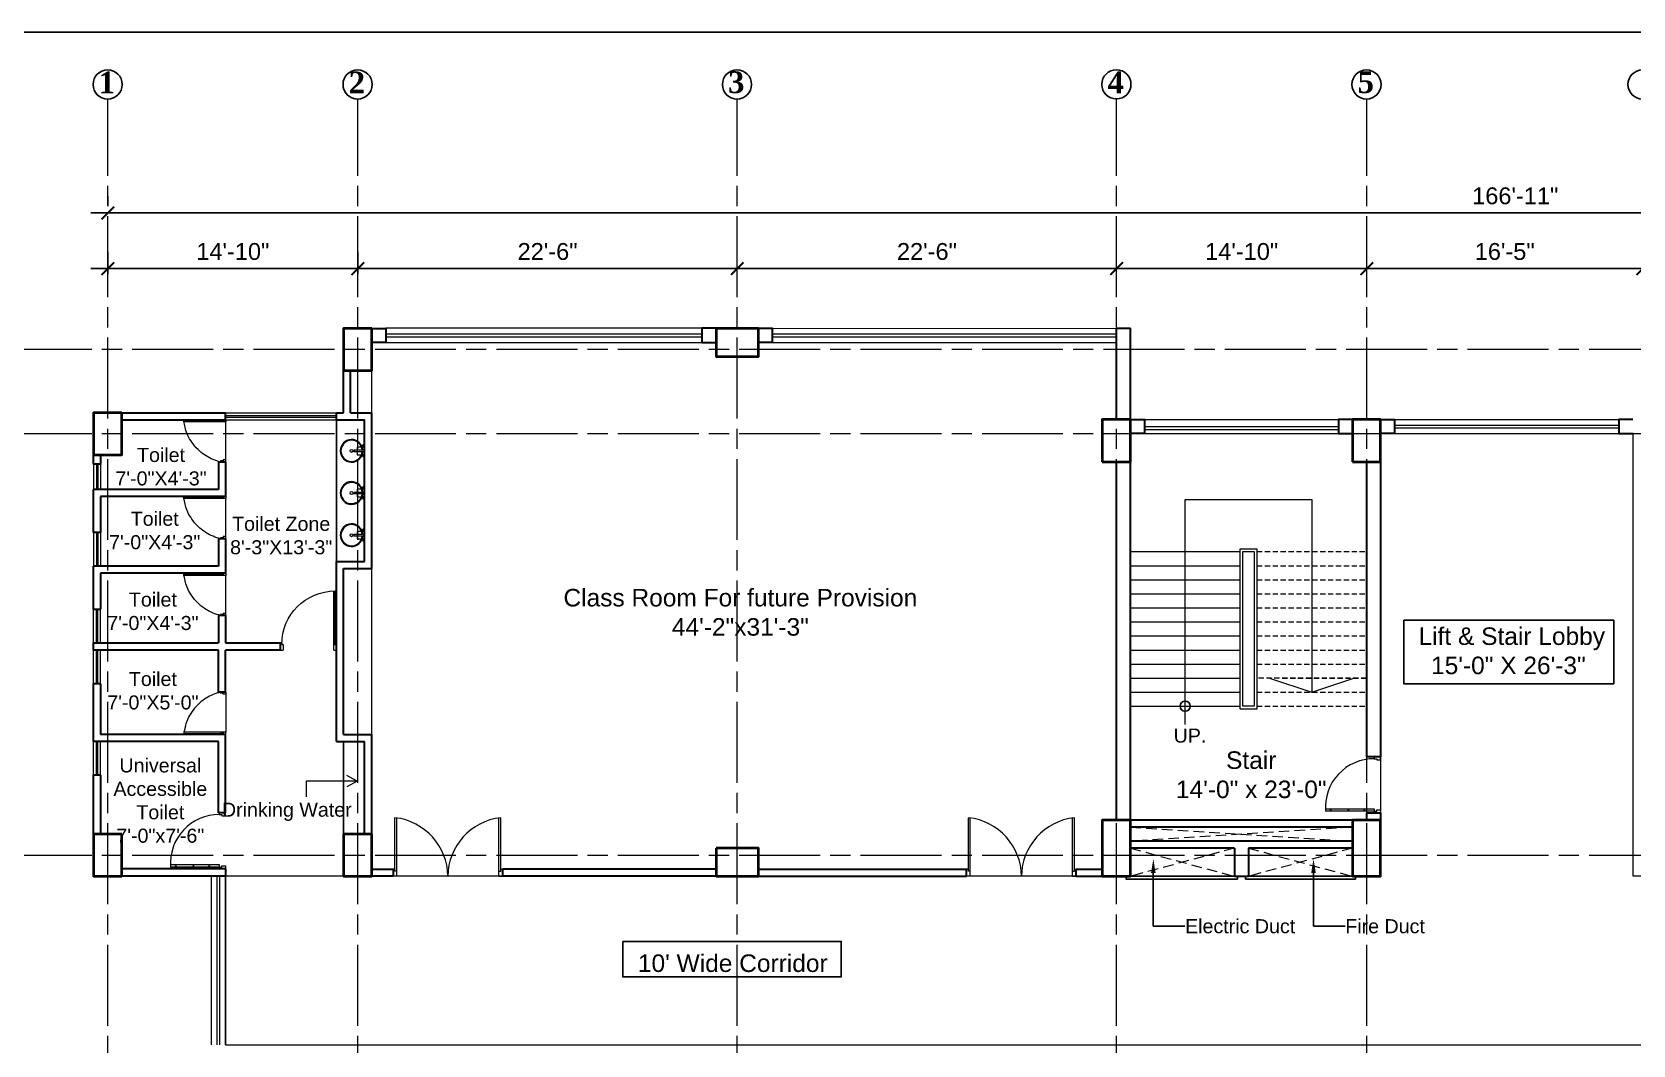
# Model space of a CAD drawing. Header units: inches. Extents: x -12 to 20935469, y -1604 to 24729220.
# Drawn here: x 20855962 to 20857101, y 24704320 to 24705041 of the extents above; entities that cross this region are included whole.
import ezdxf
from ezdxf import colors
from ezdxf.entities.mleader import LeaderData, LeaderLine
from ezdxf.math import Vec2, Vec3

# ---------------------------------------------------------------- set-up
doc = ezdxf.new("R2010")
doc.units = ezdxf.units.IN
doc.header["$LTSCALE"] = 0.03
doc.header["$MEASUREMENT"] = 0
doc.header["$PDMODE"] = 32
doc.header["$PDSIZE"] = 15
doc.linetypes.add('ACAD_ISO08W100', pattern=[36, 24, -3, 6, -3])
doc.linetypes.add('DASHED2', pattern=[0.375, 0.25, -0.125])
for name, color, linetype, lineweight in [('column', 1, 'Continuous', 40), ('Dim Line', 252, 'Continuous', 13), ('Door', 7, 'Continuous', 18), ('Dot', 253, 'Continuous', 0), ('Gas', 21, 'Continuous', 5), ('Glass Line', 252, 'Continuous', 9), ('Grid Line', 252, 'Continuous', 18), ('Hatch', 253, 'Continuous', 15), ('Main Wall', 7, 'Continuous', 30), ('RAIL', 23, 'Continuous', 13), ('STAIR', 46, 'Continuous', 15), ('TOILET FIXTURE', 142, 'Continuous', 5), ('wind.', 150, 'Continuous', 20)]:
    doc.layers.add(name, color=color, linetype=linetype, lineweight=lineweight)
doc.layers.add('TEXT', color=7, linetype='Continuous')
doc.styles.add('2', font='swisscl.ttf')
doc.styles.add('RomanS', font='arial.ttf', dxfattribs={"height": 12})
doc.styles.get("Standard").update_dxf_attribs({"font": 'timesbd.ttf'})
doc.dimstyles.new('Aec_Arch_I', dxfattribs={"dimscale": 96, "dimtxt": 12, "dimasz": 0.09375, "dimexe": 0.125, "dimexo": 0.125, "dimgap": 0.0625, "dimtad": 1, "dimdec": 0, "dimzin": 3, "dimdsep": 46, "dimlunit": 4, "dimtxsty": 'RomanS', "dimblk1": 'ARCHTICK', "dimblk2": 'ARCHTICK', "dimsah": 1, "dimcen": 0.09375, "dimdle": 0.125, "dimadec": 0, "dimazin": 0, "dimtfac": 0.75, "dimtdec": 0, "dimtmove": 2, "dimatfit": 3, "dimldrblk": 'ARCHTICK', "dimfxl": 1, "dimfrac": 1, "dimtolj": 1, "dimtzin": 0, "dimarcsym": 0})

# ---------------------------------------------------------------- blocks, each defined once
blk = doc.blocks.new('_ArchTick')
at = {"color": 0, "linetype": 'ByBlock', "lineweight": 35, "const_width": 0.15}
blk.add_lwpolyline([(-0.5, -0.5), (0.5, 0.5)], dxfattribs=at)
blk = doc.blocks.new('*D14')
at = {"layer": 'Defpoints', "color": 0, "transparency": 16777216}
for p in [(20831126.3, 24724578.2), (20830948.3, 24724562.3), (20831126.3, 24724562.3)]:
    blk.add_point(p, dxfattribs=at)
at = {"layer": 'Dim Line', "color": 0, "lineweight": -2, "transparency": 16777216}
for p, q in [((20830948.3, 24724574.3), (20830948.3, 24724590.2)), ((20831126.3, 24724574.3), (20831126.3, 24724590.2)), ((20830936.3, 24724578.2), (20831138.3, 24724578.2))]:
    blk.add_line(p, q, dxfattribs=at)
at = {"layer": 'Dim Line', "color": 0, "lineweight": -2, "transparency": 16777216, "xscale": 9, "yscale": 9, "zscale": 9, "rotation": 180}
blk.add_blockref('_ArchTick', (20830948.3, 24724578.2), dxfattribs=at)
at = {"layer": 'Dim Line', "color": 0, "lineweight": -2, "transparency": 16777216, "xscale": 9, "yscale": 9, "zscale": 9}
blk.add_blockref('_ArchTick', (20831126.3, 24724578.2), dxfattribs=at)
at = {"layer": 'Dim Line', "color": 0, "transparency": 16777216, "insert": (20831037.3, 24724590.3), "char_height": 12, "attachment_point": 5, "style": 'RomanS'}
blk.add_mtext('\\A1;14\'-10"', dxfattribs=at)
blk = doc.blocks.new('*D7')
at = {"layer": 'Defpoints', "color": 0, "transparency": 16777216}
for p in [(20831396.3, 24724578.2), (20831396.3, 24724578.2), (20831126.3, 24724562.3)]:
    blk.add_point(p, dxfattribs=at)
at = {"layer": 'Dim Line', "color": 0, "lineweight": -2, "transparency": 16777216}
for p, q in [((20831126.3, 24724574.3), (20831126.3, 24724590.2)), ((20831114.3, 24724578.2), (20831408.3, 24724578.2))]:
    blk.add_line(p, q, dxfattribs=at)
at = {"layer": 'Dim Line', "color": 0, "lineweight": -2, "transparency": 16777216, "xscale": 9, "yscale": 9, "zscale": 9, "rotation": 180}
blk.add_blockref('_ArchTick', (20831126.3, 24724578.2), dxfattribs=at)
at = {"layer": 'Dim Line', "color": 0, "lineweight": -2, "transparency": 16777216, "xscale": 9, "yscale": 9, "zscale": 9}
blk.add_blockref('_ArchTick', (20831396.3, 24724578.2), dxfattribs=at)
at = {"layer": 'Dim Line', "color": 0, "transparency": 16777216, "insert": (20831261.3, 24724590.3), "char_height": 12, "attachment_point": 5, "style": 'RomanS'}
blk.add_mtext('\\A1;22\'-6"', dxfattribs=at)
blk = doc.blocks.new('*D8')
at = {"layer": 'Defpoints', "color": 0, "transparency": 16777216}
for p in [(20831396.3, 24724578.2), (20831666.3, 24724578.2), (20831666.3, 24724578.2)]:
    blk.add_point(p, dxfattribs=at)
at = {"layer": 'Dim Line', "color": 0, "lineweight": -2, "transparency": 16777216}
blk.add_line((20831384.3, 24724578.2), (20831678.3, 24724578.2), dxfattribs=at)
at = {"layer": 'Dim Line', "color": 0, "lineweight": -2, "transparency": 16777216, "xscale": 9, "yscale": 9, "zscale": 9, "rotation": 180}
blk.add_blockref('_ArchTick', (20831396.3, 24724578.2), dxfattribs=at)
at = {"layer": 'Dim Line', "color": 0, "lineweight": -2, "transparency": 16777216, "xscale": 9, "yscale": 9, "zscale": 9}
blk.add_blockref('_ArchTick', (20831666.3, 24724578.2), dxfattribs=at)
at = {"layer": 'Dim Line', "color": 0, "transparency": 16777216, "insert": (20831531.3, 24724590.3), "char_height": 12, "attachment_point": 5, "style": 'RomanS'}
blk.add_mtext('\\A1;22\'-6"', dxfattribs=at)
blk = doc.blocks.new('*D9')
at = {"layer": 'Defpoints', "color": 0, "transparency": 16777216}
for p in [(20831666.3, 24724578.2), (20831844.3, 24724578.2), (20831844.3, 24724578.2)]:
    blk.add_point(p, dxfattribs=at)
at = {"layer": 'Dim Line', "color": 0, "lineweight": -2, "transparency": 16777216}
blk.add_line((20831654.3, 24724578.2), (20831856.3, 24724578.2), dxfattribs=at)
at = {"layer": 'Dim Line', "color": 0, "lineweight": -2, "transparency": 16777216, "xscale": 9, "yscale": 9, "zscale": 9, "rotation": 180}
blk.add_blockref('_ArchTick', (20831666.3, 24724578.2), dxfattribs=at)
at = {"layer": 'Dim Line', "color": 0, "lineweight": -2, "transparency": 16777216, "xscale": 9, "yscale": 9, "zscale": 9}
blk.add_blockref('_ArchTick', (20831844.3, 24724578.2), dxfattribs=at)
at = {"layer": 'Dim Line', "color": 0, "transparency": 16777216, "insert": (20831755.3, 24724590.3), "char_height": 12, "attachment_point": 5, "style": 'RomanS'}
blk.add_mtext('\\A1;14\'-10"', dxfattribs=at)
blk = doc.blocks.new('*D21')
at = {"layer": 'Defpoints', "color": 0, "transparency": 16777216}
for p in [(20831844.3, 24724578.2), (20832040.8, 24724578.2), (20832040.8, 24724578.2)]:
    blk.add_point(p, dxfattribs=at)
at = {"layer": 'Dim Line', "color": 0, "lineweight": -2, "transparency": 16777216}
for p, q in [((20831832.3, 24724578.2), (20832052.8, 24724578.2)), ((20831844.3, 24724566.2), (20831844.3, 24724566.2)), ((20832040.8, 24724566.2), (20832040.8, 24724566.2))]:
    blk.add_line(p, q, dxfattribs=at)
at = {"layer": 'Dim Line', "color": 0, "lineweight": -2, "transparency": 16777216, "xscale": 9, "yscale": 9, "zscale": 9, "rotation": 180}
blk.add_blockref('_ArchTick', (20831844.3, 24724578.2), dxfattribs=at)
at = {"layer": 'Dim Line', "color": 0, "lineweight": -2, "transparency": 16777216, "xscale": 9, "yscale": 9, "zscale": 9}
blk.add_blockref('_ArchTick', (20832040.8, 24724578.2), dxfattribs=at)
at = {"layer": 'Dim Line', "color": 0, "transparency": 16777216, "insert": (20831942.5, 24724590.3), "char_height": 12, "attachment_point": 5, "style": 'RomanS'}
blk.add_mtext('\\A1;16\'-5"', dxfattribs=at)
blk = doc.blocks.new('*D22')
at = {"layer": 'Defpoints', "color": 0, "transparency": 16777216}
for p in [(20832040.8, 24724578.2), (20832166.8, 24724578.2), (20832166.8, 24724578.2)]:
    blk.add_point(p, dxfattribs=at)
at = {"layer": 'Dim Line', "color": 0, "lineweight": -2, "transparency": 16777216}
for p, q in [((20832028.8, 24724578.2), (20832178.8, 24724578.2)), ((20832040.8, 24724566.2), (20832040.8, 24724566.2)), ((20832166.8, 24724566.2), (20832166.8, 24724566.2))]:
    blk.add_line(p, q, dxfattribs=at)
at = {"layer": 'Dim Line', "color": 0, "lineweight": -2, "transparency": 16777216, "xscale": 9, "yscale": 9, "zscale": 9, "rotation": 180}
blk.add_blockref('_ArchTick', (20832040.8, 24724578.2), dxfattribs=at)
at = {"layer": 'Dim Line', "color": 0, "lineweight": -2, "transparency": 16777216, "xscale": 9, "yscale": 9, "zscale": 9}
blk.add_blockref('_ArchTick', (20832166.8, 24724578.2), dxfattribs=at)
at = {"layer": 'Dim Line', "color": 0, "transparency": 16777216, "insert": (20832103.8, 24724590.3), "char_height": 12, "attachment_point": 5, "style": 'RomanS'}
blk.add_mtext('\\A1;10\'-6"', dxfattribs=at)
blk = doc.blocks.new('*D13')
at = {"layer": 'Defpoints', "color": 0, "transparency": 16777216}
for p in [(20832951.8, 24724617.8), (20830948.3, 24724610.7), (20832951.8, 24724610.7)]:
    blk.add_point(p, dxfattribs=at)
at = {"layer": 'Dim Line', "color": 0, "lineweight": -2, "transparency": 16777216}
for p, q in [((20830948.3, 24724622.7), (20830948.3, 24724629.8)), ((20832951.8, 24724622.7), (20832951.8, 24724629.8)), ((20830936.3, 24724617.8), (20832963.8, 24724617.8))]:
    blk.add_line(p, q, dxfattribs=at)
at = {"layer": 'Dim Line', "color": 0, "lineweight": -2, "transparency": 16777216, "xscale": 9, "yscale": 9, "zscale": 9, "rotation": 180}
blk.add_blockref('_ArchTick', (20830948.3, 24724617.8), dxfattribs=at)
at = {"layer": 'Dim Line', "color": 0, "lineweight": -2, "transparency": 16777216, "xscale": 9, "yscale": 9, "zscale": 9}
blk.add_blockref('_ArchTick', (20832951.8, 24724617.8), dxfattribs=at)
at = {"layer": 'Dim Line', "color": 0, "transparency": 16777216, "insert": (20831950, 24724629.9), "char_height": 12, "attachment_point": 5, "style": 'RomanS'}
blk.add_mtext('\\A1;166\'-11"', dxfattribs=at)
blk = doc.blocks.new('Door_45')
at = {"layer": 'Door'}
for p, q in [((1.5, 5), (1.5, 44)), ((1.5, 40), (2.2, 40)), ((2.2, 40), (2.2, 39.5)), ((2.2, 39.5), (2.7, 39.5)), ((2.7, 39.5), (2.7, 40)), ((2.7, 40), (3.5, 40)), ((3.5, 44), (3.5, 5)), ((1.5, 25.8), (2.2, 25.8)), ((2.2, 25.8), (2.2, 25.3)), ((2.7, 25.8), (3.5, 25.8)), ((2.7, 25.3), (2.7, 25.8)), ((2.2, 25.3), (2.7, 25.3)), ((2.2, 12.6), (2.2, 13.1)), ((2.2, 13.1), (2.7, 13.1)), ((2.7, 13.1), (2.7, 12.6)), ((0, 0), (0, 5)), ((0, 5), (1.5, 5)), ((1.5, 12.6), (2.2, 12.6)), ((3.5, 5), (1.5, 5)), ((1.5, 5), (1.5, 3)), ((1.5, 3), (2.5, 3)), ((2.5, 3), (2.5, 0)), ((2.7, 12.6), (3.5, 12.6)), ((42.5, 3), (42.5, 0)), ((43.5, 3), (42.5, 3)), ((45, 5), (43.5, 5)), ((43.5, 5), (43.5, 3)), ((45, 0), (45, 5)), ((2.5, 0), (0, 0)), ((42.5, 0), (45, 0))]:
    blk.add_line(p, q, dxfattribs=at)
blk.add_arc((4.7, 5.3), 38.8, 359.6233, 94.6685, dxfattribs=at)
blk = doc.blocks.new('sssss-flat-876')
at = {"layer": 'Door', "linetype": 'Continuous', "ltscale": 3}
blk.add_line((3666.5, 84027.2), (3666.5, 84055.7), dxfattribs=at)
at = {"layer": 'Door', "linetype": 'Continuous', "ltscale": 3, "extrusion": (-7.21527e-09, -3.35624e-18, 1), "elevation": 0}
for points in [[(3666.5, 84057.2), (3666.5, 84055.7), (3668.4, 84055.7), (3668.4, 84056.5), (3670.2, 84056.5), (3670.2, 84057.2)], [(3668.4, 84055.7), (3696.2, 84055.7), (3696.2, 84056.5), (3668.4, 84056.5)]]:
    blk.add_lwpolyline(points, close=True, dxfattribs=at)
at = {"layer": 'Door', "linetype": 'Continuous', "ltscale": 3, "flags": 128}
blk.add_lwpolyline([(3670.2, 84027.2, 0.04096), (3675.5, 84028.9, 0.082496), (3684.9, 84034.8, 0.052187), (3689.7, 84040, 0.043988), (3692.9, 84045, 0.036571), (3694.8, 84049.6, 0.034751), (3695.9, 84054.2, 0.011435), (3696.2, 84055.7)], format="xyb", dxfattribs=at)
at = {"layer": 'Door', "linetype": 'Continuous', "ltscale": 3}
blk.add_lwpolyline([(3666.5, 84027.2), (3666.5, 84028.7), (3668.4, 84028.7), (3668.4, 84027.9), (3670.2, 84027.9), (3670.2, 84027.2)], close=True, dxfattribs=at)
blk = doc.blocks.new('7-flat-72')
at = {"layer": 'Glass Line', "color": 8, "ltscale": 20}
for p, q in [((-64478.7, 376960.5), (-64480.3, 376960.5)), ((-64480.3, 376959.5), (-64480.3, 376960.5)), ((-64480.3, 376959.5), (-64480.3, 376960.5)), ((-64480.1, 376959.5), (-64480.1, 376960.5)), ((-64479.9, 376959.5), (-64479.9, 376960.5)), ((-64479.5, 376959.5), (-64479.5, 376960.5)), ((-64479.1, 376959.5), (-64479.1, 376960.5)), ((-64478.9, 376959.5), (-64478.9, 376960.5)), ((-64478.8, 376959.5), (-64478.8, 376960.5)), ((-64478.7, 376959.5), (-64478.7, 376960.5)), ((-64476.6, 376959.4), (-64476.6, 376966.6)), ((-64475.5, 376966.6), (-64476.6, 376966.6)), ((-64475.5, 376959.4), (-64475.5, 376966.6)), ((-64473.3, 376960.5), (-64471.7, 376960.5)), ((-64473.3, 376959.5), (-64473.3, 376960.5)), ((-64473.3, 376959.5), (-64473.3, 376960.5)), ((-64473.1, 376959.5), (-64473.1, 376960.5)), ((-64472.9, 376959.5), (-64472.9, 376960.5)), ((-64472.5, 376959.5), (-64472.5, 376960.5)), ((-64472.1, 376959.5), (-64472.1, 376960.5)), ((-64471.9, 376959.5), (-64471.9, 376960.5)), ((-64471.8, 376959.5), (-64471.8, 376960.5)), ((-64471.7, 376959.5), (-64471.7, 376960.5)), ((-64478.7, 376959.5), (-64480.3, 376959.5)), ((-64480.3, 376959.1), (-64480.3, 376959.4)), ((-64478.7, 376959.4), (-64480.3, 376959.4)), ((-64478.7, 376959.1), (-64480.3, 376959.1)), ((-64480.2, 376959.4), (-64480.2, 376959.5)), ((-64478.9, 376959.4), (-64478.9, 376959.5)), ((-64478.7, 376959.1), (-64478.7, 376959.4)), ((-64475.1, 376959.4), (-64476.9, 376959.4)), ((-64476.9, 376959.1), (-64476.9, 376959.4)), ((-64475.1, 376959.1), (-64476.9, 376959.1)), ((-64475.1, 376959.1), (-64475.1, 376959.4)), ((-64473.3, 376959.5), (-64471.7, 376959.5)), ((-64473.3, 376959.1), (-64473.3, 376959.4)), ((-64473.3, 376959.4), (-64471.7, 376959.4)), ((-64473.3, 376959.1), (-64471.7, 376959.1)), ((-64473.1, 376959.4), (-64473.1, 376959.5)), ((-64471.9, 376959.4), (-64471.9, 376959.5)), ((-64471.7, 376959.1), (-64471.7, 376959.4))]:
    blk.add_line(p, q, dxfattribs=at)
blk.add_circle((-64476, 376968.4, 0), 1.08, dxfattribs=at)
for radius, start, end in [(8.1, 273.8334, 266.1883), (7.55, 274.115, 265.9068)]:
    blk.add_arc((-64476, 376968.4, 0), radius, start, end, dxfattribs=at)
blk = doc.blocks.new('SFSFSFS-flat-72')
at = {"layer": 'TOILET FIXTURE', "ltscale": 0.2}
blk.add_lwpolyline([(-3918.5, -3608.1), (-3918.5, -3602.7), (-3923.9, -3602.7), (-3923.9, -3608.1)], close=True, dxfattribs=at)
at = {"layer": 'TOILET FIXTURE', "ltscale": 20}
blk.add_blockref('7-flat-72', (60554.8, -380567.2), dxfattribs=at)
blk = doc.blocks.new('$D40')
at = {"layer": 'Door'}
for p, q in [((1, 4), (1, 42)), ((2, 0), (2, 42)), ((1, 5), (0, 5)), ((2, 0), (0, 0)), ((2, 4), (1, 4)), ((39, 4), (38, 4)), ((38, 4), (38, 0)), ((40, 0), (38, 0)), ((40, 5), (39, 5)), ((39, 5), (39, 4))]:
    blk.add_line(p, q, dxfattribs=at)
blk.add_arc((1, 4), 38, 0, 90, dxfattribs=at)
blk = doc.blocks.new('fff')
at = {"layer": 'Grid Line', "color": 252, "linetype": 'ACAD_ISO08W100', "lineweight": 9, "ltscale": 80, "true_color": 0x939598}
for p, q in [((20830948.3, 24723521.1), (20830948.3, 24724698.8)), ((20831126.3, 24723521.1), (20831126.3, 24724698.8)), ((20831396.3, 24723521.1), (20831396.3, 24724698.8)), ((20831666.3, 24723521.1), (20831666.3, 24724698.8)), ((20831844.3, 24723521.1), (20831844.3, 24724698.8)), ((20833096.9, 24724520.6), (20830726.1, 24724520.6)), ((20833096.9, 24724460.6), (20830726.1, 24724460.6)), ((20833096.9, 24724160.7), (20830726.1, 24724160.7))]:
    blk.add_line(p, q, dxfattribs=at)
at = {"layer": 'Dim Line'}
for base, p1, p2, picture, middle in [((20832951.7523, 24724617.8128), (20830948.3088, 24724610.7482), (20832951.7523, 24724610.7482), '*D13', (20831950.0306, 24724629.9397)), ((20831126.3, 24724578.2), (20830948.3, 24724562.3), (20831126.3, 24724562.3), '*D14', (20831037.3, 24724590.3)), ((20831396.3, 24724578.2), (20831126.3, 24724562.3), (20831396.3, 24724578.2), '*D7', (20831261.3, 24724590.3)), ((20831666.3, 24724578.2), (20831396.3, 24724578.2), (20831666.3, 24724578.2), '*D8', (20831531.3, 24724590.3)), ((20831844.3, 24724578.2), (20831666.3, 24724578.2), (20831844.3, 24724578.2), '*D9', (20831755.3, 24724590.3)), ((20832040.7792, 24724578.1666), (20831844.25, 24724578.1666), (20832040.7792, 24724578.1666), '*D21', (20831942.5146, 24724590.2934)), ((20832166.8, 24724578.2), (20832040.8, 24724578.2), (20832166.8, 24724578.2), '*D22', (20832103.8, 24724590.3))]:
    dim = blk.add_linear_dim(base=base, p1=p1, p2=p2, dimstyle='Aec_Arch_I', dxfattribs=at)
    dim.commit()
    dim.dimension.update_dxf_attribs({"geometry": picture, "text_midpoint": middle})

msp = doc.modelspace()

# ---------------------------------------------------------------- linework, layer by layer
for p, q in [((20856178.8, 24704664.3), (20856178.8, 24704765.2)), ((20856183.8, 24704470.4), (20856183.8, 24704536.4)), ((20856094.8, 24704445.6), (20856099.8, 24704445.6)), ((20856627.2, 24704442.9), (20856627.2, 24704440.4)), ((20856705.2, 24704442.9), (20856705.2, 24704440.4))]:
    msp.add_line(p, q)
for points in [[(20856938.3, 24704622.6), (20857087.9, 24704622.6), (20857087.9, 24704577.4), (20856938.3, 24704577.4)], [(20856740.7, 24704440.4), (20856820, 24704440.4), (20856820, 24704438.4), (20856740.7, 24704438.4)], [(20856825.8, 24704440.4), (20856904, 24704440.4), (20856904, 24704438.4), (20856825.8, 24704438.4)], [(20856382.5, 24704394.1), (20856538, 24704394.1), (20856538, 24704368.8), (20856382.5, 24704368.8)]]:
    msp.add_lwpolyline(points, close=True)
msp.add_circle((20856782.8, 24704561.4), 3.61)
at = {"layer": 'column', "lineweight": 40, "ltscale": 20}
for points in [[(20856203.8, 24704830.2), (20856183.8, 24704830.2), (20856183.8, 24704800.2), (20856203.8, 24704800.2)], [(20856449, 24704830.2), (20856449, 24704810.2), (20856479, 24704810.2), (20856479, 24704830.2)], [(20856025.9, 24704770.2), (20856005.9, 24704770.2), (20856005.9, 24704740.2), (20856025.9, 24704740.2)], [(20856723.8, 24704735.4), (20856743.8, 24704735.4), (20856743.8, 24704765.4), (20856723.8, 24704765.4)], [(20856901.8, 24704735.4), (20856921.8, 24704735.4), (20856921.8, 24704765.4), (20856901.8, 24704765.4)], [(20856025.9, 24704470.4), (20856005.9, 24704470.4), (20856005.9, 24704440.4), (20856025.9, 24704440.4)], [(20856203.8, 24704470.4), (20856183.8, 24704470.4), (20856183.8, 24704440.4), (20856203.8, 24704440.4)], [(20856723.8, 24704440.4), (20856743.8, 24704440.4), (20856743.8, 24704480.4), (20856723.8, 24704480.4)], [(20856901.8, 24704440.4), (20856921.8, 24704440.4), (20856921.8, 24704480.4), (20856901.8, 24704480.4)], [(20856449, 24704460.4), (20856449, 24704440.4), (20856479, 24704440.4), (20856479, 24704460.4)]]:
    msp.add_lwpolyline(points, close=True, dxfattribs=at)
at = {"layer": 'Defpoints'}
msp.add_lwpolyline([(20855761.3, 24705041.1), (20858200.2, 24705041.1), (20858200.2, 24703582.6), (20855761.3, 24703582.6)], close=True, dxfattribs=at)
at = {"layer": 'Door'}
for p, q in [((20856220.3, 24704444.1), (20856220.3, 24704482)), ((20856221.6, 24704440.4), (20856221.6, 24704482)), ((20856294.4, 24704440.4), (20856294.4, 24704482)), ((20856295.7, 24704444.1), (20856295.7, 24704482)), ((20856628.5, 24704444.1), (20856628.5, 24704482)), ((20856629.8, 24704440.4), (20856629.8, 24704482)), ((20856702.6, 24704440.4), (20856702.6, 24704482)), ((20856703.9, 24704444.1), (20856703.9, 24704482)), ((20856220.3, 24704445.4), (20856219, 24704445.4)), ((20856221.6, 24704440.4), (20856219, 24704440.4)), ((20856221.6, 24704444.1), (20856220.3, 24704444.1)), ((20856294.4, 24704444.1), (20856295.7, 24704444.1)), ((20856294.4, 24704440.4), (20856297, 24704440.4)), ((20856295.7, 24704445.4), (20856297, 24704445.4)), ((20856628.5, 24704445.4), (20856627.2, 24704445.4)), ((20856629.8, 24704440.4), (20856627.2, 24704440.4)), ((20856629.8, 24704444.1), (20856628.5, 24704444.1)), ((20856702.6, 24704444.1), (20856703.9, 24704444.1)), ((20856702.6, 24704440.4), (20856705.2, 24704440.4)), ((20856703.9, 24704445.4), (20856705.2, 24704445.4))]:
    msp.add_line(p, q, dxfattribs=at)
for centre, start, end in [((20856215.7, 24704440), 0.5906, 83.7783), ((20856300.3, 24704440), 96.2217, 179.4094), ((20856624, 24704440), 0.5906, 83.7783), ((20856708.5, 24704440), 96.2217, 179.4094)]:
    msp.add_arc(centre, 42.3, start, end, dxfattribs=at)
at = {"layer": 'Dot', "linetype": 'DASHED2', "lineweight": 0, "ltscale": 1000}
for p, q in [((20856743.8, 24704475.4), (20856901.8, 24704465.4)), ((20856901.8, 24704475.4), (20856743.8, 24704465.4)), ((20856817.8, 24704460.4), (20856743.8, 24704440.4)), ((20856743.8, 24704460.4), (20856817.8, 24704440.4)), ((20856827.8, 24704460.4), (20856901.8, 24704440.4)), ((20856901.8, 24704460.4), (20856827.8, 24704440.4))]:
    msp.add_line(p, q, dxfattribs=at)
at = {"layer": 'Gas', "color": 0, "lineweight": 5}
for points in [[(20856833.8, 24704559.4), (20856821.8, 24704559.4), (20856821.8, 24704673.4), (20856833.8, 24704673.4)], [(20856831.8, 24704561.4), (20856823.8, 24704561.4), (20856823.8, 24704671.4), (20856831.8, 24704671.4)]]:
    msp.add_lwpolyline(points, close=True, dxfattribs=at)
at = {"layer": 'Hatch', "lineweight": 5}
for p, q in [((20856203.8, 24704770.2), (20856203.8, 24704800.2)), ((20856203.8, 24704541.4), (20856203.8, 24704659.3))]:
    msp.add_line(p, q, dxfattribs=at)
at = {"layer": 'Hatch', "lineweight": 0}
msp.add_lwpolyline([(20857935.5, 24704320.4), (20857935.3, 24704440.5), (20857851.3, 24704440.4), (20857101.5, 24704440.4), (20857101.5, 24704755.4), (20856921.8, 24704755.2), (20856921.8, 24704440.4), (20856099.8, 24704440.5), (20856099.8, 24704320.5)], close=True, dxfattribs=at)
at = {"layer": 'Main Wall', "lineweight": 30}
for p, q in [((20856733.8, 24704830.3), (20856743.8, 24704830.3)), ((20856733.8, 24704765.4), (20856733.8, 24704830.3)), ((20856743.8, 24704765.4), (20856743.8, 24704830.3)), ((20856183.8, 24704770.2), (20856183.8, 24704800.2)), ((20856188.8, 24704770.2), (20856188.8, 24704800.2)), ((20856733.8, 24704784.3), (20856733.8, 24704784.3)), ((20856733.8, 24704778.3), (20856733.8, 24704778.3)), ((20856025.9, 24704770.2), (20856099.8, 24704770.2)), ((20856099.8, 24704765.2), (20856099.8, 24704770.2)), ((20856178.8, 24704770.2), (20856183.8, 24704770.2)), ((20856178.8, 24704765.2), (20856178.8, 24704770.2)), ((20856188.8, 24704770.2), (20856203.8, 24704770.2)), ((20856203.8, 24704659.3), (20856203.8, 24704770.2)), ((20856025.9, 24704765.2), (20856099.8, 24704765.2)), ((20856178.8, 24704765.2), (20856198.8, 24704765.2)), ((20856198.8, 24704664.3), (20856198.8, 24704765.2)), ((20856743.8, 24704480.4), (20856743.8, 24704755.4)), ((20856005.9, 24704733.6), (20856005.9, 24704740.2)), ((20856094.8, 24704735.2), (20856099.8, 24704735.2)), ((20856094.8, 24704735.2), (20856094.8, 24704715.6)), ((20856733.8, 24704480.4), (20856733.8, 24704735.4)), ((20856911.8, 24704735.4), (20856911.8, 24704525.4)), ((20856921.8, 24704735.4), (20856921.8, 24704525.4)), ((20856094.8, 24704715.6), (20856005.9, 24704715.6)), ((20856005.9, 24704685), (20856005.9, 24704715.6)), ((20856099.8, 24704710.6), (20856010.9, 24704710.6)), ((20856094.8, 24704680.6), (20856094.8, 24704661)), ((20856099.8, 24704680.6), (20856094.8, 24704680.6)), ((20856178.8, 24704606.4), (20856178.8, 24704664.3)), ((20856178.8, 24704664.3), (20856198.8, 24704664.3)), ((20856094.8, 24704661), (20856005.9, 24704661)), ((20856005.9, 24704630.4), (20856005.9, 24704661)), ((20856099.8, 24704656), (20856010.9, 24704656)), ((20856010.9, 24704656), (20856010.9, 24704630.4)), ((20856183.8, 24704541.4), (20856183.8, 24704659.3)), ((20856183.8, 24704659.3), (20856203.8, 24704659.3)), ((20856005.9, 24704630.4), (20856010.9, 24704630.4)), ((20856099.8, 24704626), (20856094.8, 24704626)), ((20856005.9, 24704606.4), (20856094.8, 24704606.4)), ((20856005.9, 24704601.4), (20856005.9, 24704606.4)), ((20856138.8, 24704601.4), (20856138.8, 24704606.4)), ((20856178.8, 24704536.4), (20856178.8, 24704606.4)), ((20856094.8, 24704601.4), (20856005.9, 24704601.4)), ((20856094.8, 24704571.4), (20856094.8, 24704601.4)), ((20856099.8, 24704571.4), (20856099.8, 24704601.4)), ((20856138.8, 24704601.4), (20856099.8, 24704601.4)), ((20856010.9, 24704577.4), (20856005.9, 24704577.4)), ((20856005.9, 24704536.4), (20856005.9, 24704577.4)), ((20856010.9, 24704577.4), (20856010.9, 24704541.4)), ((20856099.8, 24704571.4), (20856094.8, 24704571.4)), ((20856099.8, 24704541.4), (20856010.9, 24704541.4)), ((20856099.8, 24704485.6), (20856099.8, 24704541.4)), ((20856183.8, 24704541.4), (20856203.8, 24704541.4)), ((20856203.8, 24704470.4), (20856203.8, 24704541.4)), ((20856094.8, 24704536.4), (20856005.9, 24704536.4)), ((20856094.8, 24704485.6), (20856094.8, 24704536.4)), ((20856178.8, 24704536.4), (20856198.8, 24704536.4)), ((20856198.8, 24704470.4), (20856198.8, 24704536.4)), ((20856921.8, 24704525.4), (20856911.8, 24704525.4)), ((20856005.9, 24704470.4), (20856005.9, 24704512.4)), ((20856010.9, 24704512.4), (20856005.9, 24704512.4)), ((20856010.9, 24704512.4), (20856010.9, 24704470.4)), ((20856099.8, 24704485.6), (20856094.8, 24704485.6)), ((20856911.8, 24704485.4), (20856911.8, 24704480.4)), ((20856921.8, 24704485.4), (20856911.8, 24704485.4)), ((20856921.8, 24704485.4), (20856921.8, 24704480.4)), ((20856901.8, 24704480.4), (20856743.8, 24704480.4)), ((20856901.8, 24704475.4), (20856743.8, 24704475.4)), ((20856901.8, 24704465.4), (20856743.8, 24704465.4)), ((20856817.8, 24704460.4), (20856743.8, 24704460.4)), ((20856817.8, 24704460.4), (20856817.8, 24704440.4)), ((20856901.8, 24704460.4), (20856827.8, 24704460.4)), ((20856827.8, 24704460.4), (20856827.8, 24704440.4)), ((20856099.8, 24704445.6), (20856025.9, 24704445.6)), ((20856099.8, 24704440.5), (20856025.9, 24704440.5)), ((20856099.8, 24704445.6), (20856099.8, 24704440.5)), ((20856204, 24704445.4), (20856219, 24704445.4)), ((20856219, 24704440.4), (20856204, 24704440.4)), ((20856219, 24704445.4), (20856219, 24704440.4)), ((20856449, 24704445.4), (20856297, 24704445.4)), ((20856297, 24704445.4), (20856297, 24704440.4)), ((20856449, 24704440.4), (20856297, 24704440.4)), ((20856479, 24704445.4), (20856627.2, 24704445.4)), ((20856479, 24704440.4), (20856627.2, 24704440.4)), ((20856627.2, 24704440.4), (20856627.2, 24704445.4)), ((20856705.2, 24704440.4), (20856705.2, 24704445.4)), ((20856705.2, 24704445.4), (20856723.8, 24704445.4)), ((20856705.2, 24704440.4), (20856723.8, 24704440.4)), ((20856817.8, 24704440.4), (20856827.8, 24704440.4))]:
    msp.add_line(p, q, dxfattribs=at)
for points in [[(20856203.8, 24704830.2), (20856213.8, 24704830.2), (20856213.8, 24704820.2), (20856203.8, 24704820.2)], [(20856448.8, 24704830.3), (20856438.8, 24704830.3), (20856438.8, 24704820.2), (20856448.8, 24704820.2)], [(20856478.8, 24704830.3), (20856488.8, 24704830.3), (20856488.8, 24704820.2), (20856478.8, 24704820.2)], [(20856743.8, 24704765.4), (20856753.8, 24704765.4), (20856753.8, 24704755.4), (20856743.8, 24704755.4)], [(20856901.8, 24704765.4), (20856891.8, 24704765.4), (20856891.8, 24704755.4), (20856901.8, 24704755.4)], [(20856921.8, 24704765.4), (20856931.8, 24704765.4), (20856931.8, 24704755.4), (20856921.8, 24704755.4)], [(20857101.3, 24704765.4), (20857091.3, 24704765.4), (20857091.3, 24704755.4), (20857101.3, 24704755.4)], [(20856010.9, 24704733.6), (20856005.9, 24704733.6)], [(20856010.9, 24704740.2), (20856010.9, 24704733.6)], [(20856099.8, 24704735.2), (20856099.8, 24704710.6)], [(20856010.9, 24704710.6), (20856010.9, 24704685)], [(20856010.9, 24704685), (20856005.9, 24704685)], [(20856099.8, 24704680.6), (20856099.8, 24704656)], [(20856094.8, 24704626), (20856094.8, 24704606.4)], [(20856099.8, 24704626), (20856099.8, 24704606.4)], [(20856099.8, 24704606.4), (20856138.8, 24704606.4)]]:
    msp.add_lwpolyline(points, dxfattribs=at)
at = {"layer": 'RAIL', "lineweight": 9}
for p, q in [((20856782.8, 24704548.3), (20856782.8, 24704708.4)), ((20856782.8, 24704708.4), (20856872.8, 24704708.4)), ((20856872.8, 24704708.4), (20856872.8, 24704571.4)), ((20856842.8, 24704581.4), (20856872.8, 24704571.4)), ((20856872.8, 24704571.4), (20856902.8, 24704581.4))]:
    msp.add_line(p, q, dxfattribs=at)
at = {"layer": 'STAIR', "color": 32, "lineweight": 5}
for p, q in [((20856743.8, 24704671.4), (20856821.8, 24704671.4)), ((20856743.8, 24704661.4), (20856821.8, 24704661.4)), ((20856743.8, 24704651.4), (20856821.8, 24704651.4)), ((20856743.8, 24704641.4), (20856821.8, 24704641.4)), ((20856743.8, 24704631.4), (20856821.8, 24704631.4)), ((20856743.8, 24704621.4), (20856821.8, 24704621.4)), ((20856743.8, 24704611.4), (20856821.8, 24704611.4)), ((20856743.8, 24704601.4), (20856821.8, 24704601.4)), ((20856743.8, 24704591.4), (20856821.8, 24704591.4)), ((20856743.8, 24704581.4), (20856821.8, 24704581.4)), ((20856743.8, 24704571.4), (20856821.8, 24704571.4)), ((20856743.8, 24704561.4), (20856821.8, 24704561.4))]:
    msp.add_line(p, q, dxfattribs=at)
at = {"layer": 'STAIR', "color": 32, "linetype": 'DASHED2', "lineweight": 5, "ltscale": 500}
for p, q in [((20856833.8, 24704671.4), (20856911.8, 24704671.4)), ((20856833.8, 24704661.4), (20856911.8, 24704661.4)), ((20856833.8, 24704651.4), (20856911.8, 24704651.4)), ((20856833.8, 24704641.4), (20856911.8, 24704641.4)), ((20856833.8, 24704631.4), (20856911.8, 24704631.4)), ((20856833.8, 24704621.4), (20856911.8, 24704621.4)), ((20856833.8, 24704611.4), (20856911.8, 24704611.4)), ((20856833.8, 24704601.4), (20856911.8, 24704601.4)), ((20856833.8, 24704591.4), (20856911.8, 24704591.4)), ((20856911.8, 24704581.4), (20856833.8, 24704581.4)), ((20856851.8, 24704581.4), (20856911.8, 24704581.4)), ((20856833.8, 24704571.4), (20856911.8, 24704571.4)), ((20856833.8, 24704561.4), (20856911.8, 24704561.4))]:
    msp.add_line(p, q, dxfattribs=at)
at = {"layer": 'STAIR', "color": 253, "lineweight": 5}
for p, q in [((20856193.4, 24704508.1), (20856157.2, 24704508.1)), ((20856157.2, 24704508.1), (20856157.2, 24704496.9)), ((20856193.4, 24704508.1), (20856186.1, 24704512.1)), ((20856193.4, 24704508.1), (20856186.1, 24704504.1))]:
    msp.add_line(p, q, dxfattribs=at)
at = {"layer": 'TEXT'}
for centre in [(20856015.9, 24705003.8), (20856193.8, 24705003.8), (20856463.8, 24705003.8), (20856733.8, 24705003.9), (20856911.8, 24705003.8), (20857108.3, 24705003.8)]:
    msp.add_circle(centre, 10.4, dxfattribs=at)
at = {"layer": 'wind.'}
for p, q in [((20856438.8, 24704830.3), (20856213.8, 24704830.3)), ((20856213.8, 24704826.3), (20856438.8, 24704826.3)), ((20856213.8, 24704824.3), (20856438.8, 24704824.3)), ((20856488.8, 24704830.3), (20856733.8, 24704830.2)), ((20856488.8, 24704826.3), (20856733.8, 24704826.3)), ((20856488.8, 24704824.3), (20856733.8, 24704824.3)), ((20856213.8, 24704820.2), (20856438.8, 24704820.3)), ((20856488.8, 24704820.3), (20856733.8, 24704820.2)), ((20856099.8, 24704770.2), (20856178.8, 24704770.2)), ((20856099.8, 24704768.2), (20856178.8, 24704768.2)), ((20856099.8, 24704767.2), (20856178.8, 24704767.2)), ((20856753.8, 24704765.4), (20856891.8, 24704765.4)), ((20856099.8, 24704765.2), (20856178.8, 24704765.2)), ((20856753.8, 24704760.4), (20856891.8, 24704760.4)), ((20856753.8, 24704758.4), (20856891.8, 24704758.4)), ((20856753.8, 24704755.4), (20856891.8, 24704755.4)), ((20856005.9, 24704733.6), (20856005.9, 24704715.6)), ((20856007.9, 24704733.6), (20856007.9, 24704715.6)), ((20856008.9, 24704733.6), (20856008.9, 24704715.6)), ((20856010.9, 24704733.6), (20856010.9, 24704715.6)), ((20856005.9, 24704685), (20856005.9, 24704661)), ((20856007.9, 24704685), (20856007.9, 24704661)), ((20856008.9, 24704685), (20856008.9, 24704661)), ((20856010.9, 24704685), (20856010.9, 24704661)), ((20856005.9, 24704606.4), (20856005.9, 24704630.4)), ((20856007.9, 24704606.4), (20856007.9, 24704630.4)), ((20856008.9, 24704606.4), (20856008.9, 24704630.4)), ((20856010.9, 24704606.4), (20856010.9, 24704630.4)), ((20856005.9, 24704577.4), (20856005.9, 24704601.4)), ((20856007.9, 24704577.4), (20856007.9, 24704601.4)), ((20856008.9, 24704577.4), (20856008.9, 24704601.4)), ((20856010.9, 24704577.4), (20856010.9, 24704601.4)), ((20856089.8, 24704320.4), (20856089.8, 24704440.5)), ((20856093.8, 24704320.4), (20856093.8, 24704440.5)), ((20856095.8, 24704320.4), (20856095.8, 24704440.5)), ((20856099.8, 24704320.4), (20856099.8, 24704440.5))]:
    msp.add_line(p, q, dxfattribs=at)
at = {"layer": 'wind.', "lineweight": 5}
for p, q in [((20856931.8, 24704765.4), (20857091.3, 24704765.4)), ((20856931.8, 24704761.4), (20857091.3, 24704761.4)), ((20856931.8, 24704759.4), (20857091.3, 24704759.4)), ((20856931.8, 24704755.4), (20857101.3, 24704755.4)), ((20856005.9, 24704512.4), (20856005.9, 24704536.4)), ((20856007.9, 24704512.4), (20856007.9, 24704536.4)), ((20856008.9, 24704512.4), (20856008.9, 24704536.4)), ((20856010.9, 24704512.4), (20856010.9, 24704536.4))]:
    msp.add_line(p, q, dxfattribs=at)

# ---------------------------------------------------------------- block references
msp.add_blockref('fff', (25067.7, -19705.4))
at = {"layer": 'Door', "ltscale": 20, "xscale": -1}
for p in [(20859766.4, 24620708), (20859766.4, 24620653.4), (20859766.4, 24620598.8)]:
    msp.add_blockref('sssss-flat-876', p, dxfattribs=at)
at = {"layer": 'Door', "xscale": -1}
msp.add_blockref('$D40', (20856178.8, 24704601.4), dxfattribs=at)
at = {"layer": 'Door', "ltscale": 20, "rotation": 180}
msp.add_blockref('sssss-flat-876', (20859766.4, 24788598.6), dxfattribs=at)
at = {"layer": 'Door', "color": 250, "ltscale": 20, "xscale": 0.8888888888759539, "yscale": 0.8888888888759539, "zscale": 0.8888888888759539, "rotation": 90.00000000000001}
for p in [(20856921.8, 24704485.4), (20856099.8, 24704445.6)]:
    msp.add_blockref('Door_45', p, dxfattribs=at)
at = {"layer": 'TOILET FIXTURE', "ltscale": 20, "rotation": 90.00000000000001}
for p in [(20852590.7, 24708664.3), (20852590.7, 24708634.3), (20852590.7, 24708604.3)]:
    msp.add_blockref('SFSFSFS-flat-72', p, dxfattribs=at)

# ---------------------------------------------------------------- texts
at = {"layer": 'TEXT', "char_height": 15.44, "width": 227.458, "attachment_point": 8, "rotation": 0}
for s, insert in [('\\A1;1', (20856015.4, 24704997.5)), ('\\A1;2', (20856193.3, 24704997.5)), ('\\A1;3', (20856463.3, 24704997.5)), ('\\A1;4', (20856733.3, 24704997.6)), ('\\A1;5', (20856911.3, 24704997.5))]:
    msp.add_mtext(s, dxfattribs=dict(at, insert=insert))
at = {"layer": 'TEXT', "color": 30, "lineweight": 5, "ltscale": 20, "attachment_point": 2, "style": '2'}
for s, width, gutter_width, insert, char_height in [('{\\fArial|b0|i0|c0|p34;\\C0;Toilet \\P7\'-0"X4\'-3"}', 104.76, 0.5, (20856053.9, 24704745.2), 10), ('{\\fArial|b0|i0|c0|p34;\\C0;Toilet \\P7\'-0"X4\'-3"}', 104.76, 0.5, (20856049.4, 24704699.8), 10), ('{\\fArial|b0|i0|c0|p34;\\C0;Toilet Zone\\P8\'-3"X13\'-3"}', 104.76, 0.5, (20856139.4, 24704696.2), 10), ('\\pxsm1;{\\fArial|b0|i0|c0|p34;\\C0;Class Room For future Provision\\P44\'-2"x31\'-3"}', 289.483, 0.5, (20856466.2, 24704644.9), 12.476), ('\\pxsm1,qc;{\\fArial|b0|i0|c0|p34;\\C0; Lift & Stair Lobby\\P15\'-0" X 26\'-3" }', 146.388, 0.75, (20857012.8, 24704617.5), 12.476), ('{\\fArial|b0|i0|c0|p34;\\C0;UP.}', 104.76, 0.5, (20856786.2, 24704545.5), 10), ('\\pxsm1;{\\fArial|b0|i0|c0|p34;\\C0;Stair\\P14\'-0" x 23\'-0"  }', 114.807, 0.282, (20856829.8, 24704529.3), 12.476), ('{\\fArial|b0|i0|c0|p34;\\C0;Universal Accessible Toilet\\P7\'-0"x7\'-6"}', 89.095, 0.35, (20856053.4, 24704524.3), 10), ('\\pxsm1;{\\fArial|b0|i0|c0|p34;\\C0;Drinking Water }', 88.563, 0.282, (20856143.4, 24704492.8), 10), ("\\pxsm1,qc;{\\fArial|b0|i0|c0|p34;\\C0;10' Wide Corridor}", 227.89, 0.75, (20856460.8, 24704384.8), 12.476)]:
    msp.add_mtext_dynamic_manual_height_columns(s, width=width, gutter_width=gutter_width, heights=[0], dxfattribs=dict(at, insert=insert, char_height=char_height))
at = {"layer": 'wind.', "char_height": 10, "attachment_point": 2, "style": '2'}
for s, insert in [('{\\fArial|b0|i0|c0|p34;\\C0;Toilet \\P7\'-0"X4\'-3"}', (20856048.1, 24704642.3)), ('{\\fArial|b0|i0|c0|p34;\\C0;Toilet \\P7\'-0"X5\'-0"}', (20856048.1, 24704585.8))]:
    msp.add_mtext_dynamic_manual_height_columns(s, width=104.76, gutter_width=0.5, heights=[0], dxfattribs=dict(at, insert=insert))

# ---------------------------------------------------------------- leaders
at = {"layer": 'TEXT', "lineweight": 5, "ltscale": 20}
ml = msp.add_multileader_mtext('Standard', dxfattribs=at)
ml.set_content('{\\fArial|b0|i0|c0|p34;Electric Duct}', color=256)
ml.set_leader_properties()
ml.build(insert=Vec2(0, 0))
ml.multileader.update_dxf_attribs({"text_right_attachment_type": 6, "dogleg_length": 0.36, "arrow_head_size": 10})
ctx = ml.context
ctx.base_point, ctx.char_height, ctx.arrow_head_size, ctx.landing_gap_size, ctx.plane_origin = Vec3(20856782.6, 24704404.8), 10, 10, 0.09, Vec3(20856760.1, 24704452.7)
ctx.right_attachment = 6
notes = []
notes.append((ctx, [(0, (1, 1, 0), (20856760.1, 24704404.8), (1, 0), 22.5, [(0, [(20856760.1, 24704452.7)], 0, [])])]))
ctx.mtext.insert, ctx.mtext.width, ctx.mtext.defined_height, ctx.mtext.flow_direction = Vec3(20856782.7, 24704409.9), 232.704, 29.8, 5
ml = msp.add_multileader_mtext('Standard', dxfattribs=at)
ml.set_content('{\\fArial|b0|i0|c0|p34;\\C256;Fire Duct}', color=256)
ml.set_leader_properties()
ml.build(insert=Vec2(0, 0))
ml.multileader.update_dxf_attribs({"text_right_attachment_type": 6, "dogleg_length": 0.36, "arrow_head_size": 10})
ctx = ml.context
ctx.base_point, ctx.char_height, ctx.arrow_head_size, ctx.landing_gap_size, ctx.plane_origin = Vec3(20856896.6, 24704404.8), 10, 10, 0.09, Vec3(20856874.1, 24704452.7)
ctx.right_attachment = 6
notes.append((ctx, [(0, (1, 1, 0), (20856874.1, 24704404.8), (1, 0), 22.5, [(0, [(20856874.1, 24704452.7)], 0, [])])]))
ctx.mtext.insert, ctx.mtext.width, ctx.mtext.defined_height, ctx.mtext.flow_direction = Vec3(20856896.7, 24704409.9), 232.704, 29.8, 5
for ctx, leaders in notes:
    for number, flags, end, landing, length, lines in leaders:
        leader = LeaderData()
        leader.index, (leader.has_last_leader_line, leader.has_dogleg_vector, leader.attachment_direction) = number, flags
        leader.last_leader_point, leader.dogleg_vector, leader.dogleg_length = Vec3(end), Vec3(landing), length
        for number, points, colour, breaks in lines:
            line = LeaderLine()
            line.index, line.vertices, line.color, line.breaks = number, Vec3.list(points), colors.encode_raw_color(colour), breaks
            leader.lines.append(line)
        ctx.leaders.append(leader)

doc.saveas('drawing.dxf')
